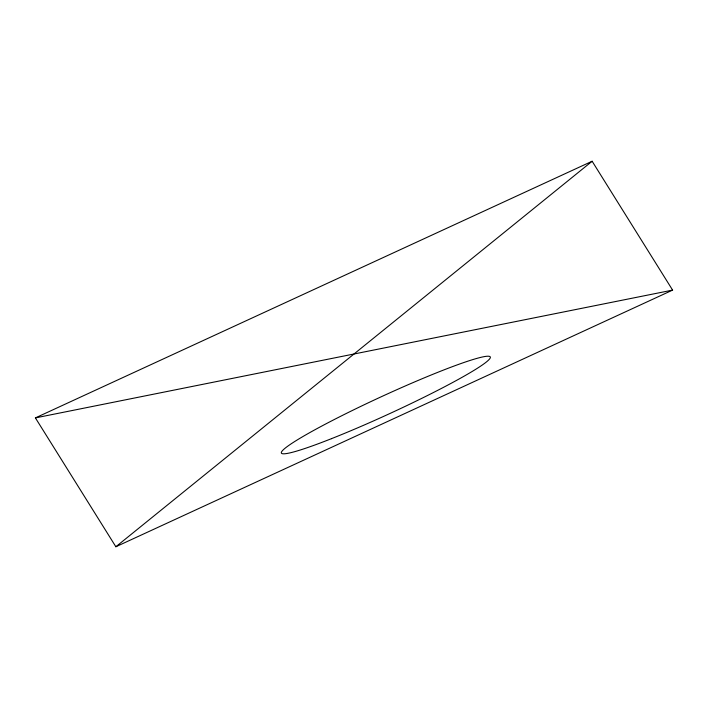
<?xml version="1.0" encoding="UTF-8"?>
<svg xmlns="http://www.w3.org/2000/svg" width="708" height="708" viewBox="0 0 708 708"><rect width="100%" height="100%" fill="white"/><g stroke="black" fill="none" stroke-linecap="round" stroke-linejoin="round"><path stroke-width="1.06" d="M115.864 546.753L592.136 161.247L672.6 290.103L115.864 546.753L35.4 417.897L592.136 161.247M35.4 417.897L672.6 290.103M331.503 438.65A114.953 9.416 -24.7 0 0 490.334 357.584A114.953 9.416 -24.7 0 0 335.716 418.791A114.953 9.416 -24.7 0 0 331.503 438.65"/></g></svg>
